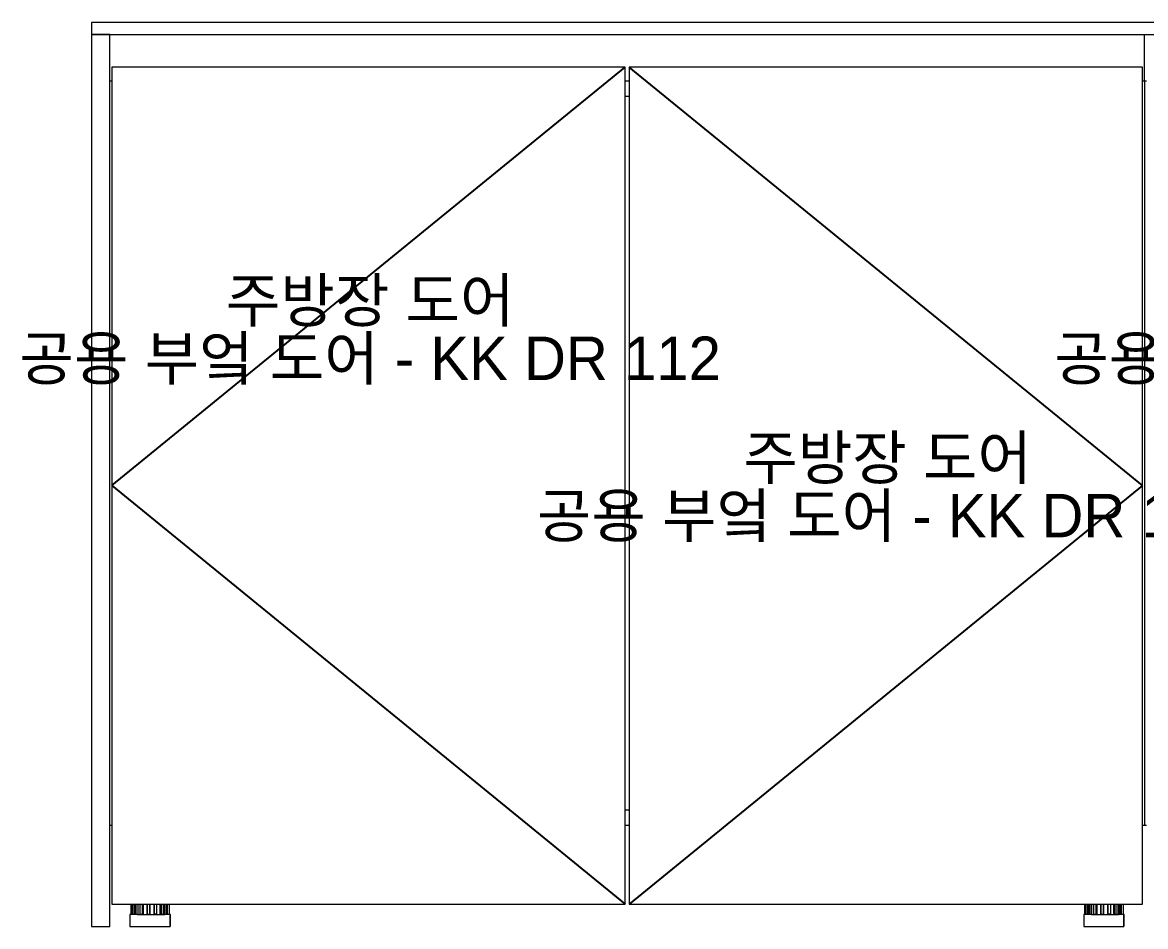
# Model space of a CAD drawing. Header units: millimetres. Extents: x 0 to 21340, y -8338 to -1370.
# Drawn here: x 11370 to 12478, y -5182 to -4290 of the extents above; entities that cross this region are included whole.
import ezdxf

# ---------------------------------------------------------------- set-up
doc = ezdxf.new("R2010")
doc.units = ezdxf.units.MM
for name, color, linetype, lineweight in [('DS-定制五金', 2, 'Continuous', 13), ('DS-定制台面', 4, 'Continuous', 13), ('DS-定制柜体', 4, 'Continuous', 13), ('SH-文字标注', 2, 'Continuous', 13)]:
    doc.layers.add(name, color=color, linetype=linetype, lineweight=lineweight)
doc.layers.add('SH-符号标注', color=1, linetype='Continuous')
doc.styles.add('T_6_1_Arial', font='', dxfattribs={"height": 53.571429})
doc.styles.get('T_6_1_Arial').set_extended_font_data('Gothic A1')

# ---------------------------------------------------------------- blocks, each defined once
blk = doc.blocks.new('LEGEND_fca97bc52bb6fd389fef076522647556_308f1eb7be5b4e3580c4e7b3face35e1c347e62b-de67-4ef3-931f-ada017cc1c62')
at = {"layer": 'DS-定制五金', "color": 0, "linetype": 'Continuous'}
for p, q in [((21, 32.2), (21, 41.9)), ((22.2, 32.1), (22.2, 41.9)), ((23.7, 41.9), (23.7, 32.3)), ((24.4, 41.9), (24.4, 32.2)), ((26, 32.5), (26, 41.9)), ((27.4, 41.9), (27.4, 32.3)), ((29.7, 32.2), (29.7, 41.9)), ((32, 32.5), (32, 41.9)), ((33, 31.8), (33, 41.9)), ((36.2, 41.9), (36.2, 32.2)), ((36.5, 41.9), (36.5, 32.2)), ((39.1, 32.5), (39.1, 41.9)), ((39.6, 31.8), (39.6, 41.9)), ((43, 41.9), (43, 32.2)), ((43.8, 32.2), (43.8, 41.9)), ((46.1, 32.2), (46.1, 41.9)), ((49.2, 32.2), (49.2, 41.9)), ((50.4, 32.4), (50.4, 41.9)), ((52.3, 32.2), (52.3, 41.9)), ((53.9, 32.2), (53.9, 41.9)), ((55.4, 32.5), (55.4, 41.9)), ((56.5, 32.2), (56.5, 41.9)), ((58.1, 41.9), (58.1, 32.5)), ((20.8, 31.9), (21, 32.2)), ((20.8, 31.8), (20.8, 31.9)), ((22.5, 31.9), (22.2, 32.1)), ((22.5, 31.8), (22.5, 31.9)), ((23.7, 32.3), (23.4, 31.9)), ((23.4, 31.9), (23.4, 31.8)), ((24.4, 32.2), (25.9, 32.2)), ((25.9, 32.2), (26, 32.5)), ((27.3, 31.9), (26.3, 31.8)), ((27.4, 32.3), (27.3, 31.9)), ((29.7, 32.2), (30, 32)), ((30, 32), (31.5, 32)), ((31.5, 32), (32, 32.5)), ((36.1, 32), (36, 31.9)), ((36, 31.9), (36, 31.9)), ((36, 31.9), (36, 31.9)), ((36, 31.9), (36, 31.8)), ((36.2, 32.2), (36.1, 32.1)), ((36.1, 32.1), (36.1, 32.1)), ((36.1, 32.1), (36.1, 32)), ((36.1, 32), (36.1, 32)), ((36.2, 32.2), (36.2, 32.2)), ((36.5, 32.2), (36.5, 32.2)), ((36.5, 32.2), (36.5, 32.2)), ((36.5, 32.2), (36.5, 32.2)), ((36.5, 32.2), (36.6, 32.1)), ((36.6, 32.1), (36.6, 32.1)), ((36.6, 32.1), (36.6, 32.1)), ((36.6, 32.1), (36.6, 32.1)), ((36.6, 32.1), (36.6, 32.1)), ((36.6, 32.1), (36.7, 32.1)), ((36.7, 32.1), (36.7, 32.1)), ((36.7, 32.1), (36.7, 32.1)), ((36.7, 32.1), (36.7, 32.1)), ((36.7, 32.1), (36.7, 32.1)), ((36.7, 32.1), (36.8, 32.1)), ((36.8, 32.1), (36.8, 32)), ((36.8, 32), (36.8, 32)), ((36.8, 32), (38.6, 32)), ((38.6, 32), (39.1, 32.5)), ((42.9, 32), (42.8, 31.9)), ((42.8, 31.9), (42.8, 31.9)), ((42.8, 31.9), (42.8, 31.9)), ((42.8, 31.9), (42.8, 31.8)), ((43, 32.2), (42.9, 32.1)), ((42.9, 32.1), (42.9, 32.1)), ((42.9, 32.1), (42.9, 32)), ((42.9, 32), (42.9, 32)), ((43, 32.2), (43, 32.2)), ((43.9, 32.1), (43.8, 32.2)), ((44.1, 32), (43.9, 32.1)), ((45.7, 32), (44.1, 32)), ((46.2, 32.1), (46.1, 32.2)), ((46.2, 31.8), (46.2, 32.1)), ((49.1, 31.9), (49.2, 32.2)), ((49.9, 31.8), (50, 31.7)), ((50, 31.7), (52.2, 31.7)), ((50.3, 32.2), (50.4, 32.4)), ((52.2, 31.7), (52.4, 31.8)), ((52.4, 32.1), (52.3, 32.2)), ((52.4, 31.8), (52.4, 32.1)), ((52.4, 31.8), (53.8, 31.9)), ((53.8, 31.9), (53.9, 32.2)), ((54.8, 31.9), (55.2, 32.2)), ((54.8, 31.8), (54.8, 31.9)), ((55.2, 32.2), (55.3, 32.3)), ((55.3, 32.3), (55.4, 32.5)), ((56.6, 32.1), (56.5, 32.2)), ((56.5, 32.2), (56.5, 32.2)), ((56.6, 32), (56.6, 32.1)), ((56.6, 32.1), (56.6, 32.1)), ((56.7, 31.9), (56.6, 32)), ((56.6, 32), (56.6, 32)), ((56.7, 31.8), (56.7, 31.9)), ((56.7, 31.9), (56.7, 31.9)), ((57.4, 31.8), (56.7, 31.8)), ((56.7, 31.8), (56.7, 31.8)), ((57.8, 32), (57.4, 31.8)), ((57.9, 32), (57.8, 32)), ((58.1, 32.5), (57.9, 32))]:
    blk.add_line(p, q, dxfattribs=at)
at = {"layer": 'DS-定制五金', "color": 0, "linetype": 'Continuous', "flags": 128}
for points in [[(26.3, 31.8), (26.2, 31.7), (23.5, 31.7), (23.4, 31.8), (22.5, 31.8), (22.4, 31.7), (21, 31.7), (20.8, 31.8), (19.9, 31.7), (19.9, 20), (19.9, 20), (19.9, 20), (19.9, 20), (19.9, 20), (20, 20), (20, 20), (20, 20), (20, 20), (20, 20), (20, 20), (20, 19.9), (20, 19.9), (20.1, 19.9), (20.1, 19.9), (20.1, 19.9), (20.1, 20), (20.1, 20), (20.1, 20), (20.1, 20), (20.1, 20), (20.1, 20), (20.2, 20), (20.2, 20), (20.2, 20), (20.2, 20), (20.2, 20), (20.4, 20), (20.5, 19.9), (58.5, 19.9), (58.8, 20), (59, 20.2), (59, 20.2), (59, 20.2), (59.1, 20.2), (59.1, 20.2), (59.1, 20.2), (59.1, 20.2), (59.2, 20.3), (59.2, 20.3), (59.2, 20.3), (59.2, 20.3), (59.2, 20.3), (59.2, 20.3), (59.3, 20.3), (59.3, 20.4), (59.3, 20.4), (59.3, 20.4), (59.3, 31.5), (59.3, 31.5), (59.3, 31.5), (59.3, 31.5), (59.3, 31.5), (59.3, 31.6), (59.3, 31.6), (59.3, 31.6), (59.2, 31.6), (59.2, 31.6), (59.2, 31.6), (59.2, 31.6), (59.2, 31.6), (59.2, 31.6), (59.2, 31.6), (59.2, 31.6), (59.2, 31.6), (59.1, 31.6), (59.1, 31.7), (59.1, 31.7), (59.1, 31.7), (59.1, 31.7), (59.1, 31.7), (59.1, 31.7), (59, 31.7), (59, 31.7), (59, 31.7), (59, 31.7), (59, 31.7), (59, 31.6), (59, 31.6), (59, 31.6), (58.9, 31.6), (58.9, 31.6), (58.9, 31.6), (58.9, 31.6), (58.9, 31.6), (58.9, 31.6), (57.9, 32)], [(27.3, 31.9), (27.7, 31.7), (29.5, 31.8), (29.5, 31.8), (29.5, 31.9), (29.5, 31.9), (29.6, 32), (29.6, 32), (29.6, 32.1), (29.6, 32.1), (29.7, 32.2), (29.7, 32.2), (29.7, 32.2)], [(29.5, 31.8), (29.7, 31.7), (32.8, 31.7), (33, 31.8), (33.3, 31.7), (35.7, 31.7), (36, 31.8), (36.2, 31.7), (39.4, 31.7), (39.6, 31.8), (39.9, 31.7), (42.5, 31.7), (42.8, 31.8), (43, 31.7), (46, 31.7), (46.2, 31.8), (48.7, 31.7), (49.1, 31.9), (49.9, 31.8), (49.9, 31.8), (49.9, 31.9), (50, 31.9), (50, 32), (50, 32), (50.1, 32), (50.1, 32.1), (50.1, 32.1), (50.2, 32.1), (50.2, 32.1), (50.3, 32.2), (50.3, 32.2), (50.3, 32.2)], [(56.7, 31.8), (56.6, 31.7), (54.9, 31.7), (54.8, 31.8), (53.8, 31.9)], [(59, 20.2), (58.9, 31.6)]]:
    blk.add_lwpolyline(points, dxfattribs=at)
at = {"layer": 'DS-定制五金', "color": 0, "linetype": 'Continuous'}
for centre, major_axis, start_param, end_param in [((25.6, 31.5), (0, 0.775), 5.124061, 5.871514), ((46.3, 31.3), (0, 0.94), 0.223477, 0.703818), ((51.3, 34.1), (0, 2.18), 2.665345, 3.61784), ((56, 33), (0, 0.939), 2.362764, 3.754139)]:
    blk.add_ellipse(centre, major_axis=major_axis, ratio=1, start_param=start_param, end_param=end_param, dxfattribs=at)
blk = doc.blocks.new('LEGEND_fca97bc52bb6fd389fef076522647556_308f1eb7be5b4e3580c4e7b3face35e1eaad5087-9ae3-42d1-9249-2919afb42929')
at = {"layer": 'DS-定制五金', "color": 0, "linetype": 'Continuous'}
for p, q in [((21, 32.2), (21, 41.9)), ((22.2, 32.1), (22.2, 41.9)), ((23.7, 41.9), (23.7, 32.3)), ((24.4, 41.9), (24.4, 32.2)), ((26, 32.5), (26, 41.9)), ((27.4, 41.9), (27.4, 32.3)), ((29.7, 32.2), (29.7, 41.9)), ((32, 32.5), (32, 41.9)), ((33, 31.8), (33, 41.9)), ((36.2, 41.9), (36.2, 32.2)), ((36.5, 41.9), (36.5, 32.2)), ((39.1, 32.5), (39.1, 41.9)), ((39.6, 31.8), (39.6, 41.9)), ((43, 41.9), (43, 32.2)), ((43.8, 32.2), (43.8, 41.9)), ((46.1, 32.2), (46.1, 41.9)), ((49.2, 32.2), (49.2, 41.9)), ((50.4, 32.4), (50.4, 41.9)), ((52.3, 32.2), (52.3, 41.9)), ((53.9, 32.2), (53.9, 41.9)), ((55.4, 32.5), (55.4, 41.9)), ((56.5, 32.2), (56.5, 41.9)), ((58.1, 41.9), (58.1, 32.5)), ((20.8, 31.9), (21, 32.2)), ((20.8, 31.8), (20.8, 31.9)), ((22.5, 31.9), (22.2, 32.1)), ((22.5, 31.8), (22.5, 31.9)), ((23.7, 32.3), (23.4, 31.9)), ((23.4, 31.9), (23.4, 31.8)), ((24.4, 32.2), (25.9, 32.2)), ((25.9, 32.2), (26, 32.5)), ((27.3, 31.9), (26.3, 31.8)), ((27.4, 32.3), (27.3, 31.9)), ((29.7, 32.2), (30, 32)), ((30, 32), (31.5, 32)), ((31.5, 32), (32, 32.5)), ((36.1, 32), (36, 31.9)), ((36, 31.9), (36, 31.9)), ((36, 31.9), (36, 31.9)), ((36, 31.9), (36, 31.8)), ((36.2, 32.2), (36.1, 32.1)), ((36.1, 32.1), (36.1, 32.1)), ((36.1, 32.1), (36.1, 32)), ((36.1, 32), (36.1, 32)), ((36.2, 32.2), (36.2, 32.2)), ((36.5, 32.2), (36.5, 32.2)), ((36.5, 32.2), (36.5, 32.2)), ((36.5, 32.2), (36.5, 32.2)), ((36.5, 32.2), (36.6, 32.1)), ((36.6, 32.1), (36.6, 32.1)), ((36.6, 32.1), (36.6, 32.1)), ((36.6, 32.1), (36.6, 32.1)), ((36.6, 32.1), (36.6, 32.1)), ((36.6, 32.1), (36.7, 32.1)), ((36.7, 32.1), (36.7, 32.1)), ((36.7, 32.1), (36.7, 32.1)), ((36.7, 32.1), (36.7, 32.1)), ((36.7, 32.1), (36.7, 32.1)), ((36.7, 32.1), (36.8, 32.1)), ((36.8, 32.1), (36.8, 32)), ((36.8, 32), (36.8, 32)), ((36.8, 32), (38.6, 32)), ((38.6, 32), (39.1, 32.5)), ((42.9, 32), (42.8, 31.9)), ((42.8, 31.9), (42.8, 31.9)), ((42.8, 31.9), (42.8, 31.9)), ((42.8, 31.9), (42.8, 31.8)), ((43, 32.2), (42.9, 32.1)), ((42.9, 32.1), (42.9, 32.1)), ((42.9, 32.1), (42.9, 32)), ((42.9, 32), (42.9, 32)), ((43, 32.2), (43, 32.2)), ((43.9, 32.1), (43.8, 32.2)), ((44.1, 32), (43.9, 32.1)), ((45.7, 32), (44.1, 32)), ((46.2, 32.1), (46.1, 32.2)), ((46.2, 31.8), (46.2, 32.1)), ((49.1, 31.9), (49.2, 32.2)), ((49.9, 31.8), (50, 31.7)), ((50, 31.7), (52.2, 31.7)), ((50.3, 32.2), (50.4, 32.4)), ((52.2, 31.7), (52.4, 31.8)), ((52.4, 32.1), (52.3, 32.2)), ((52.4, 31.8), (52.4, 32.1)), ((52.4, 31.8), (53.8, 31.9)), ((53.8, 31.9), (53.9, 32.2)), ((54.8, 31.9), (55.2, 32.2)), ((54.8, 31.8), (54.8, 31.9)), ((55.2, 32.2), (55.3, 32.3)), ((55.3, 32.3), (55.4, 32.5)), ((56.6, 32.1), (56.5, 32.2)), ((56.5, 32.2), (56.5, 32.2)), ((56.6, 32), (56.6, 32.1)), ((56.6, 32.1), (56.6, 32.1)), ((56.7, 31.9), (56.6, 32)), ((56.6, 32), (56.6, 32)), ((56.7, 31.8), (56.7, 31.9)), ((56.7, 31.9), (56.7, 31.9)), ((57.4, 31.8), (56.7, 31.8)), ((56.7, 31.8), (56.7, 31.8)), ((57.8, 32), (57.4, 31.8)), ((57.9, 32), (57.8, 32)), ((58.1, 32.5), (57.9, 32))]:
    blk.add_line(p, q, dxfattribs=at)
at = {"layer": 'DS-定制五金', "color": 0, "linetype": 'Continuous', "flags": 128}
for points in [[(26.3, 31.8), (26.2, 31.7), (23.5, 31.7), (23.4, 31.8), (22.5, 31.8), (22.4, 31.7), (21, 31.7), (20.8, 31.8), (19.9, 31.7), (19.9, 20), (19.9, 20), (19.9, 20), (19.9, 20), (19.9, 20), (20, 20), (20, 20), (20, 20), (20, 20), (20, 20), (20, 20), (20, 19.9), (20, 19.9), (20.1, 19.9), (20.1, 19.9), (20.1, 19.9), (20.1, 20), (20.1, 20), (20.1, 20), (20.1, 20), (20.1, 20), (20.1, 20), (20.2, 20), (20.2, 20), (20.2, 20), (20.2, 20), (20.2, 20), (20.4, 20), (20.5, 19.9), (58.5, 19.9), (58.8, 20), (59, 20.2), (59, 20.2), (59, 20.2), (59.1, 20.2), (59.1, 20.2), (59.1, 20.2), (59.1, 20.2), (59.2, 20.3), (59.2, 20.3), (59.2, 20.3), (59.2, 20.3), (59.2, 20.3), (59.2, 20.3), (59.3, 20.3), (59.3, 20.4), (59.3, 20.4), (59.3, 20.4), (59.3, 31.5), (59.3, 31.5), (59.3, 31.5), (59.3, 31.5), (59.3, 31.5), (59.3, 31.6), (59.3, 31.6), (59.3, 31.6), (59.2, 31.6), (59.2, 31.6), (59.2, 31.6), (59.2, 31.6), (59.2, 31.6), (59.2, 31.6), (59.2, 31.6), (59.2, 31.6), (59.2, 31.6), (59.1, 31.6), (59.1, 31.7), (59.1, 31.7), (59.1, 31.7), (59.1, 31.7), (59.1, 31.7), (59.1, 31.7), (59, 31.7), (59, 31.7), (59, 31.7), (59, 31.7), (59, 31.7), (59, 31.6), (59, 31.6), (59, 31.6), (58.9, 31.6), (58.9, 31.6), (58.9, 31.6), (58.9, 31.6), (58.9, 31.6), (58.9, 31.6), (57.9, 32)], [(27.3, 31.9), (27.7, 31.7), (29.5, 31.8), (29.5, 31.8), (29.5, 31.9), (29.5, 31.9), (29.6, 32), (29.6, 32), (29.6, 32.1), (29.6, 32.1), (29.7, 32.2), (29.7, 32.2), (29.7, 32.2)], [(29.5, 31.8), (29.7, 31.7), (32.8, 31.7), (33, 31.8), (33.3, 31.7), (35.7, 31.7), (36, 31.8), (36.2, 31.7), (39.4, 31.7), (39.6, 31.8), (39.9, 31.7), (42.5, 31.7), (42.8, 31.8), (43, 31.7), (46, 31.7), (46.2, 31.8), (48.7, 31.7), (49.1, 31.9), (49.9, 31.8), (49.9, 31.8), (49.9, 31.9), (50, 31.9), (50, 32), (50, 32), (50.1, 32), (50.1, 32.1), (50.1, 32.1), (50.2, 32.1), (50.2, 32.1), (50.3, 32.2), (50.3, 32.2), (50.3, 32.2)], [(56.7, 31.8), (56.6, 31.7), (54.9, 31.7), (54.8, 31.8), (53.8, 31.9)], [(59, 20.2), (58.9, 31.6)]]:
    blk.add_lwpolyline(points, dxfattribs=at)
at = {"layer": 'DS-定制五金', "color": 0, "linetype": 'Continuous'}
for centre, major_axis, start_param, end_param in [((25.6, 31.5), (0, 0.775), 5.124061, 5.871514), ((46.3, 31.3), (0, 0.94), 0.223477, 0.703818), ((51.3, 34.1), (0, 2.18), 2.665345, 3.61784), ((56, 33), (0, 0.939), 2.362764, 3.754139)]:
    blk.add_ellipse(centre, major_axis=major_axis, ratio=1, start_param=start_param, end_param=end_param, dxfattribs=at)
blk = doc.blocks.new('LEGEND_fca97bc52bb6fd389fef076522647556_308f1eb7be5b4e3580c4e7b3face35e133b79af7-97fd-4016-8124-470b5c057196')
at = {"layer": 'DS-定制五金', "color": 0, "linetype": 'Continuous'}
for p, q in [((21, 32.2), (21, 41.9)), ((22.2, 32.1), (22.2, 41.9)), ((23.7, 41.9), (23.7, 32.3)), ((24.4, 41.9), (24.4, 32.2)), ((26, 32.5), (26, 41.9)), ((27.4, 41.9), (27.4, 32.3)), ((29.7, 32.2), (29.7, 41.9)), ((32, 32.5), (32, 41.9)), ((33, 31.8), (33, 41.9)), ((36.2, 41.9), (36.2, 32.2)), ((36.5, 41.9), (36.5, 32.2)), ((39.1, 32.5), (39.1, 41.9)), ((39.6, 31.8), (39.6, 41.9)), ((43, 41.9), (43, 32.2)), ((43.8, 32.2), (43.8, 41.9)), ((46.1, 32.2), (46.1, 41.9)), ((49.2, 32.2), (49.2, 41.9)), ((50.4, 32.4), (50.4, 41.9)), ((52.3, 32.2), (52.3, 41.9)), ((53.9, 32.2), (53.9, 41.9)), ((55.4, 32.5), (55.4, 41.9)), ((56.5, 32.2), (56.5, 41.9)), ((58.1, 41.9), (58.1, 32.5)), ((20.2, 20), (20.2, 31.7)), ((20.8, 31.9), (21, 32.2)), ((20.8, 31.8), (20.8, 31.9)), ((22.5, 31.9), (22.2, 32.1)), ((22.5, 31.8), (22.5, 31.9)), ((23.7, 32.3), (23.4, 31.9)), ((23.4, 31.9), (23.4, 31.8)), ((24.4, 32.2), (25.9, 32.2)), ((25.9, 32.2), (26, 32.5)), ((27.3, 31.9), (26.3, 31.8)), ((27.4, 32.3), (27.3, 31.9)), ((29.7, 32.2), (30, 32)), ((30, 32), (31.5, 32)), ((31.5, 32), (32, 32.5)), ((36.1, 32), (36, 31.9)), ((36, 31.9), (36, 31.9)), ((36, 31.9), (36, 31.9)), ((36, 31.9), (36, 31.8)), ((36.2, 32.2), (36.1, 32.1)), ((36.1, 32.1), (36.1, 32.1)), ((36.1, 32.1), (36.1, 32)), ((36.1, 32), (36.1, 32)), ((36.2, 32.2), (36.2, 32.2)), ((36.5, 32.2), (36.5, 32.2)), ((36.5, 32.2), (36.5, 32.2)), ((36.5, 32.2), (36.5, 32.2)), ((36.5, 32.2), (36.6, 32.1)), ((36.6, 32.1), (36.6, 32.1)), ((36.6, 32.1), (36.6, 32.1)), ((36.6, 32.1), (36.6, 32.1)), ((36.6, 32.1), (36.6, 32.1)), ((36.6, 32.1), (36.7, 32.1)), ((36.7, 32.1), (36.7, 32.1)), ((36.7, 32.1), (36.7, 32.1)), ((36.7, 32.1), (36.7, 32.1)), ((36.7, 32.1), (36.7, 32.1)), ((36.7, 32.1), (36.8, 32.1)), ((36.8, 32.1), (36.8, 32)), ((36.8, 32), (36.8, 32)), ((36.8, 32), (38.6, 32)), ((38.6, 32), (39.1, 32.5)), ((42.9, 32), (42.8, 31.9)), ((42.8, 31.9), (42.8, 31.9)), ((42.8, 31.9), (42.8, 31.9)), ((42.8, 31.9), (42.8, 31.8)), ((43, 32.2), (42.9, 32.1)), ((42.9, 32.1), (42.9, 32.1)), ((42.9, 32.1), (42.9, 32)), ((42.9, 32), (42.9, 32)), ((43, 32.2), (43, 32.2)), ((43.9, 32.1), (43.8, 32.2)), ((44.1, 32), (43.9, 32.1)), ((45.7, 32), (44.1, 32)), ((46.2, 32.1), (46.1, 32.2)), ((46.2, 31.8), (46.2, 32.1)), ((49.1, 31.9), (49.2, 32.2)), ((49.9, 31.8), (50, 31.7)), ((50, 31.7), (52.2, 31.7)), ((50.3, 32.2), (50.4, 32.4)), ((52.2, 31.7), (52.4, 31.8)), ((52.4, 32.1), (52.3, 32.2)), ((52.4, 31.8), (52.4, 32.1)), ((52.4, 31.8), (53.8, 31.9)), ((53.8, 31.9), (53.9, 32.2)), ((54.8, 31.9), (55.2, 32.2)), ((54.8, 31.8), (54.8, 31.9)), ((55.2, 32.2), (55.3, 32.3)), ((55.3, 32.3), (55.4, 32.5)), ((56.6, 32.1), (56.5, 32.2)), ((56.5, 32.2), (56.5, 32.2)), ((56.6, 32), (56.6, 32.1)), ((56.6, 32.1), (56.6, 32.1)), ((56.7, 31.9), (56.6, 32)), ((56.6, 32), (56.6, 32)), ((56.7, 31.8), (56.7, 31.9)), ((56.7, 31.9), (56.7, 31.9)), ((57.4, 31.8), (56.7, 31.8)), ((56.7, 31.8), (56.7, 31.8)), ((57.8, 32), (57.4, 31.8)), ((57.9, 32), (57.8, 32)), ((58.1, 32.5), (57.9, 32))]:
    blk.add_line(p, q, dxfattribs=at)
at = {"layer": 'DS-定制五金', "color": 0, "linetype": 'Continuous', "flags": 128}
for points in [[(26.3, 31.8), (26.2, 31.7), (23.5, 31.7), (23.4, 31.8), (22.5, 31.8), (22.4, 31.7), (21, 31.7), (20.8, 31.8), (19.9, 31.7), (19.9, 20), (19.9, 20), (19.9, 20), (19.9, 20), (19.9, 20), (20, 20), (20, 20), (20, 20), (20, 20), (20, 20), (20, 20), (20, 19.9), (20, 19.9), (20.1, 19.9), (20.1, 19.9), (20.1, 19.9), (20.1, 20), (20.1, 20), (20.1, 20), (20.1, 20), (20.1, 20), (20.1, 20), (20.2, 20), (20.2, 20), (20.2, 20), (20.2, 20), (20.2, 20), (20.4, 20), (20.5, 19.9), (58.5, 19.9), (58.8, 20), (59, 20.2), (59, 20.2), (59, 20.2), (59.1, 20.2), (59.1, 20.2), (59.1, 20.2), (59.1, 20.2), (59.2, 20.3), (59.2, 20.3), (59.2, 20.3), (59.2, 20.3), (59.2, 20.3), (59.2, 20.3), (59.3, 20.3), (59.3, 20.4), (59.3, 20.4), (59.3, 20.4), (59.3, 31.5), (59.3, 31.5), (59.3, 31.5), (59.3, 31.5), (59.3, 31.5), (59.3, 31.6), (59.3, 31.6), (59.3, 31.6), (59.2, 31.6), (59.2, 31.6), (59.2, 31.6), (59.2, 31.6), (59.2, 31.6), (59.2, 31.6), (59.2, 31.6), (59.2, 31.6), (59.2, 31.6), (59.1, 31.6), (59.1, 31.7), (59.1, 31.7), (59.1, 31.7), (59.1, 31.7), (59.1, 31.7), (59.1, 31.7), (59, 31.7), (59, 31.7), (59, 31.7), (59, 31.7), (59, 31.7), (59, 31.6), (59, 31.6), (59, 31.6), (58.9, 31.6), (58.9, 31.6), (58.9, 31.6), (58.9, 31.6), (58.9, 31.6), (58.9, 31.6), (57.9, 32)], [(27.3, 31.9), (27.7, 31.7), (29.5, 31.8), (29.5, 31.8), (29.5, 31.9), (29.5, 31.9), (29.6, 32), (29.6, 32), (29.6, 32.1), (29.6, 32.1), (29.7, 32.2), (29.7, 32.2), (29.7, 32.2)], [(29.5, 31.8), (29.7, 31.7), (32.8, 31.7), (33, 31.8), (33.3, 31.7), (35.7, 31.7), (36, 31.8), (36.2, 31.7), (39.4, 31.7), (39.6, 31.8), (39.9, 31.7), (42.5, 31.7), (42.8, 31.8), (43, 31.7), (46, 31.7), (46.2, 31.8), (48.7, 31.7), (49.1, 31.9), (49.9, 31.8), (49.9, 31.8), (49.9, 31.9), (50, 31.9), (50, 32), (50, 32), (50.1, 32), (50.1, 32.1), (50.1, 32.1), (50.2, 32.1), (50.2, 32.1), (50.3, 32.2), (50.3, 32.2), (50.3, 32.2)], [(56.7, 31.8), (56.6, 31.7), (54.9, 31.7), (54.8, 31.8), (53.8, 31.9)], [(59, 20.2), (58.9, 31.6)]]:
    blk.add_lwpolyline(points, dxfattribs=at)
at = {"layer": 'DS-定制五金', "color": 0, "linetype": 'Continuous'}
for centre, major_axis, start_param, end_param in [((25.6, 31.5), (0, 0.775), 5.124061, 5.871514), ((46.3, 31.3), (0, 0.94), 0.223477, 0.703818), ((51.3, 34.1), (0, 2.18), 2.665345, 3.61784), ((56, 33), (0, 0.939), 2.362764, 3.754139)]:
    blk.add_ellipse(centre, major_axis=major_axis, ratio=1, start_param=start_param, end_param=end_param, dxfattribs=at)
blk = doc.blocks.new('LEGEND_fca97bc52bb6fd389fef076522647556_308f1eb7be5b4e3580c4e7b3face35e1736b1303-70df-43a0-888a-00e3413ad511')
at = {"layer": 'DS-定制五金', "color": 0, "linetype": 'Continuous'}
for p, q in [((21, 32.2), (21, 41.9)), ((22.2, 32.1), (22.2, 41.9)), ((23.7, 41.9), (23.7, 32.3)), ((24.4, 41.9), (24.4, 32.2)), ((26, 32.5), (26, 41.9)), ((27.4, 41.9), (27.4, 32.3)), ((29.7, 32.2), (29.7, 41.9)), ((32, 32.5), (32, 41.9)), ((33, 31.8), (33, 41.9)), ((36.2, 41.9), (36.2, 32.2)), ((36.5, 41.9), (36.5, 32.2)), ((39.1, 32.5), (39.1, 41.9)), ((39.6, 31.8), (39.6, 41.9)), ((43, 41.9), (43, 32.2)), ((43.8, 32.2), (43.8, 41.9)), ((46.1, 32.2), (46.1, 41.9)), ((49.2, 32.2), (49.2, 41.9)), ((50.4, 32.4), (50.4, 41.9)), ((52.3, 32.2), (52.3, 41.9)), ((53.9, 32.2), (53.9, 41.9)), ((55.4, 32.5), (55.4, 41.9)), ((56.5, 32.2), (56.5, 41.9)), ((58.1, 41.9), (58.1, 32.5)), ((20.2, 20), (20.2, 31.7)), ((20.8, 31.9), (21, 32.2)), ((20.8, 31.8), (20.8, 31.9)), ((22.5, 31.9), (22.2, 32.1)), ((22.5, 31.8), (22.5, 31.9)), ((23.7, 32.3), (23.4, 31.9)), ((23.4, 31.9), (23.4, 31.8)), ((24.4, 32.2), (25.9, 32.2)), ((25.9, 32.2), (26, 32.5)), ((27.3, 31.9), (26.3, 31.8)), ((27.4, 32.3), (27.3, 31.9)), ((29.7, 32.2), (30, 32)), ((30, 32), (31.5, 32)), ((31.5, 32), (32, 32.5)), ((36.1, 32), (36, 31.9)), ((36, 31.9), (36, 31.9)), ((36, 31.9), (36, 31.9)), ((36, 31.9), (36, 31.8)), ((36.2, 32.2), (36.1, 32.1)), ((36.1, 32.1), (36.1, 32.1)), ((36.1, 32.1), (36.1, 32)), ((36.1, 32), (36.1, 32)), ((36.2, 32.2), (36.2, 32.2)), ((36.5, 32.2), (36.5, 32.2)), ((36.5, 32.2), (36.5, 32.2)), ((36.5, 32.2), (36.5, 32.2)), ((36.5, 32.2), (36.6, 32.1)), ((36.6, 32.1), (36.6, 32.1)), ((36.6, 32.1), (36.6, 32.1)), ((36.6, 32.1), (36.6, 32.1)), ((36.6, 32.1), (36.6, 32.1)), ((36.6, 32.1), (36.7, 32.1)), ((36.7, 32.1), (36.7, 32.1)), ((36.7, 32.1), (36.7, 32.1)), ((36.7, 32.1), (36.7, 32.1)), ((36.7, 32.1), (36.7, 32.1)), ((36.7, 32.1), (36.8, 32.1)), ((36.8, 32.1), (36.8, 32)), ((36.8, 32), (36.8, 32)), ((36.8, 32), (38.6, 32)), ((38.6, 32), (39.1, 32.5)), ((42.9, 32), (42.8, 31.9)), ((42.8, 31.9), (42.8, 31.9)), ((42.8, 31.9), (42.8, 31.9)), ((42.8, 31.9), (42.8, 31.8)), ((43, 32.2), (42.9, 32.1)), ((42.9, 32.1), (42.9, 32.1)), ((42.9, 32.1), (42.9, 32)), ((42.9, 32), (42.9, 32)), ((43, 32.2), (43, 32.2)), ((43.9, 32.1), (43.8, 32.2)), ((44.1, 32), (43.9, 32.1)), ((45.7, 32), (44.1, 32)), ((46.2, 32.1), (46.1, 32.2)), ((46.2, 31.8), (46.2, 32.1)), ((49.1, 31.9), (49.2, 32.2)), ((49.9, 31.8), (50, 31.7)), ((50, 31.7), (52.2, 31.7)), ((50.3, 32.2), (50.4, 32.4)), ((52.2, 31.7), (52.4, 31.8)), ((52.4, 32.1), (52.3, 32.2)), ((52.4, 31.8), (52.4, 32.1)), ((52.4, 31.8), (53.8, 31.9)), ((53.8, 31.9), (53.9, 32.2)), ((54.8, 31.9), (55.2, 32.2)), ((54.8, 31.8), (54.8, 31.9)), ((55.2, 32.2), (55.3, 32.3)), ((55.3, 32.3), (55.4, 32.5)), ((56.6, 32.1), (56.5, 32.2)), ((56.5, 32.2), (56.5, 32.2)), ((56.6, 32), (56.6, 32.1)), ((56.6, 32.1), (56.6, 32.1)), ((56.7, 31.9), (56.6, 32)), ((56.6, 32), (56.6, 32)), ((56.7, 31.8), (56.7, 31.9)), ((56.7, 31.9), (56.7, 31.9)), ((57.4, 31.8), (56.7, 31.8)), ((56.7, 31.8), (56.7, 31.8)), ((57.8, 32), (57.4, 31.8)), ((57.9, 32), (57.8, 32)), ((58.1, 32.5), (57.9, 32))]:
    blk.add_line(p, q, dxfattribs=at)
at = {"layer": 'DS-定制五金', "color": 0, "linetype": 'Continuous', "flags": 128}
for points in [[(26.3, 31.8), (26.2, 31.7), (23.5, 31.7), (23.4, 31.8), (22.5, 31.8), (22.4, 31.7), (21, 31.7), (20.8, 31.8), (19.9, 31.7), (19.9, 20), (19.9, 20), (19.9, 20), (19.9, 20), (19.9, 20), (20, 20), (20, 20), (20, 20), (20, 20), (20, 20), (20, 20), (20, 19.9), (20, 19.9), (20.1, 19.9), (20.1, 19.9), (20.1, 19.9), (20.1, 20), (20.1, 20), (20.1, 20), (20.1, 20), (20.1, 20), (20.1, 20), (20.2, 20), (20.2, 20), (20.2, 20), (20.2, 20), (20.2, 20), (20.4, 20), (20.5, 19.9), (58.5, 19.9), (58.8, 20), (59, 20.2), (59, 20.2), (59, 20.2), (59.1, 20.2), (59.1, 20.2), (59.1, 20.2), (59.1, 20.2), (59.2, 20.3), (59.2, 20.3), (59.2, 20.3), (59.2, 20.3), (59.2, 20.3), (59.2, 20.3), (59.3, 20.3), (59.3, 20.4), (59.3, 20.4), (59.3, 20.4), (59.3, 31.5), (59.3, 31.5), (59.3, 31.5), (59.3, 31.5), (59.3, 31.5), (59.3, 31.6), (59.3, 31.6), (59.3, 31.6), (59.2, 31.6), (59.2, 31.6), (59.2, 31.6), (59.2, 31.6), (59.2, 31.6), (59.2, 31.6), (59.2, 31.6), (59.2, 31.6), (59.2, 31.6), (59.1, 31.6), (59.1, 31.7), (59.1, 31.7), (59.1, 31.7), (59.1, 31.7), (59.1, 31.7), (59.1, 31.7), (59, 31.7), (59, 31.7), (59, 31.7), (59, 31.7), (59, 31.7), (59, 31.6), (59, 31.6), (59, 31.6), (58.9, 31.6), (58.9, 31.6), (58.9, 31.6), (58.9, 31.6), (58.9, 31.6), (58.9, 31.6), (57.9, 32)], [(27.3, 31.9), (27.7, 31.7), (29.5, 31.8), (29.5, 31.8), (29.5, 31.9), (29.5, 31.9), (29.6, 32), (29.6, 32), (29.6, 32.1), (29.6, 32.1), (29.7, 32.2), (29.7, 32.2), (29.7, 32.2)], [(29.5, 31.8), (29.7, 31.7), (32.8, 31.7), (33, 31.8), (33.3, 31.7), (35.7, 31.7), (36, 31.8), (36.2, 31.7), (39.4, 31.7), (39.6, 31.8), (39.9, 31.7), (42.5, 31.7), (42.8, 31.8), (43, 31.7), (46, 31.7), (46.2, 31.8), (48.7, 31.7), (49.1, 31.9), (49.9, 31.8), (49.9, 31.8), (49.9, 31.9), (50, 31.9), (50, 32), (50, 32), (50.1, 32), (50.1, 32.1), (50.1, 32.1), (50.2, 32.1), (50.2, 32.1), (50.3, 32.2), (50.3, 32.2), (50.3, 32.2)], [(56.7, 31.8), (56.6, 31.7), (54.9, 31.7), (54.8, 31.8), (53.8, 31.9)], [(59, 20.2), (58.9, 31.6)]]:
    blk.add_lwpolyline(points, dxfattribs=at)
at = {"layer": 'DS-定制五金', "color": 0, "linetype": 'Continuous'}
for centre, major_axis, start_param, end_param in [((25.6, 31.5), (0, 0.775), 5.124061, 5.871514), ((46.3, 31.3), (0, 0.94), 0.223477, 0.703818), ((51.3, 34.1), (0, 2.18), 2.665345, 3.61784), ((56, 33), (0, 0.939), 2.362764, 3.754139)]:
    blk.add_ellipse(centre, major_axis=major_axis, ratio=1, start_param=start_param, end_param=end_param, dxfattribs=at)

msp = doc.modelspace()

# ---------------------------------------------------------------- linework, layer by layer
at = {"layer": 'DS-定制台面', "color": 255, "linetype": 'Continuous'}
for p, q in [((11438, -4290.1), (11438, -4302.1)), ((13498, -4290.1), (11438, -4290.1)), ((11438, -4302.1), (13498, -4302.1))]:
    msp.add_line(p, q, dxfattribs=at)
at = {"layer": 'DS-定制柜体', "color": 255, "linetype": 'Continuous'}
for p, q in [((11456, -4302.1), (11438, -4302.1)), ((11438, -4302.1), (11438, -5182.1)), ((11456, -5182.1), (11456, -4302.1)), ((11471, -4302.1), (11471, -4302.1)), ((12462, -4302.1), (12462, -4302.1)), ((12477, -4348.1), (12477, -4302.1)), ((11964.5, -4334.1), (11458, -4334.1)), ((11458, -4334.1), (11458, -5160.1)), ((11964.5, -5160.1), (11964.5, -4334.1)), ((12475, -4334.1), (11968.5, -4334.1)), ((11968.5, -4334.1), (11968.5, -5160.1)), ((12475, -5160.1), (12475, -4334.1)), ((11458, -4348.1), (11456, -4348.1)), ((11968.5, -4348.1), (11964.5, -4348.1)), ((12477, -4348.1), (12475, -4348.1)), ((12477, -4348.1), (12477, -5082.1)), ((12479, -4348.1), (12477, -4348.1)), ((11968.5, -4363.1), (11964.5, -4363.1)), ((11964.5, -5067.1), (11968.5, -5067.1)), ((11456, -5082.1), (11458, -5082.1)), ((11964.5, -5082.1), (11968.5, -5082.1)), ((12475, -5082.1), (12477, -5082.1)), ((12477, -5082.1), (12479, -5082.1)), ((11458, -5160.1), (11964.5, -5160.1)), ((11968.5, -5160.1), (12475, -5160.1)), ((11438, -5182.1), (11456, -5182.1))]:
    msp.add_line(p, q, dxfattribs=at)
at = {"layer": 'SH-符号标注', "color": 1, "linetype": 'Continuous'}
for p, q in [((11458, -4747.1), (11964.5, -4334.1)), ((12475, -4747.1), (11968.5, -4334.1)), ((11458, -4747.1), (11964.5, -5160.1)), ((12475, -4747.1), (11968.5, -5160.1))]:
    msp.add_line(p, q, dxfattribs=at)

# ---------------------------------------------------------------- block references
at = {"layer": 'DS-定制五金', "color": 7, "xscale": 1.015228426395939, "yscale": 0.9999999389648474}
for name, p in [('LEGEND_fca97bc52bb6fd389fef076522647556_308f1eb7be5b4e3580c4e7b3face35e1eaad5087-9ae3-42d1-9249-2919afb42929', (11455.8, -5202)), ('LEGEND_fca97bc52bb6fd389fef076522647556_308f1eb7be5b4e3580c4e7b3face35e1736b1303-70df-43a0-888a-00e3413ad511', (11455.8, -5202)), ('LEGEND_fca97bc52bb6fd389fef076522647556_308f1eb7be5b4e3580c4e7b3face35e1c347e62b-de67-4ef3-931f-ada017cc1c62', (12396.8, -5202)), ('LEGEND_fca97bc52bb6fd389fef076522647556_308f1eb7be5b4e3580c4e7b3face35e133b79af7-97fd-4016-8124-470b5c057196', (12396.8, -5202))]:
    msp.add_blockref(name, p, dxfattribs=at)

# ---------------------------------------------------------------- texts
at = {"layer": 'SH-文字标注', "color": 2, "char_height": 42.857, "attachment_point": 5, "line_spacing_factor": 0.8, "style": 'T_6_1_Arial'}
for insert in [(11713, -4595.2), (12734, -4595.2), (12223.5, -4750.4)]:
    msp.add_mtext('주방장 도어^J공용 부엌 도어 - KK DR 112', dxfattribs=dict(at, insert=insert))

doc.saveas('drawing.dxf')
